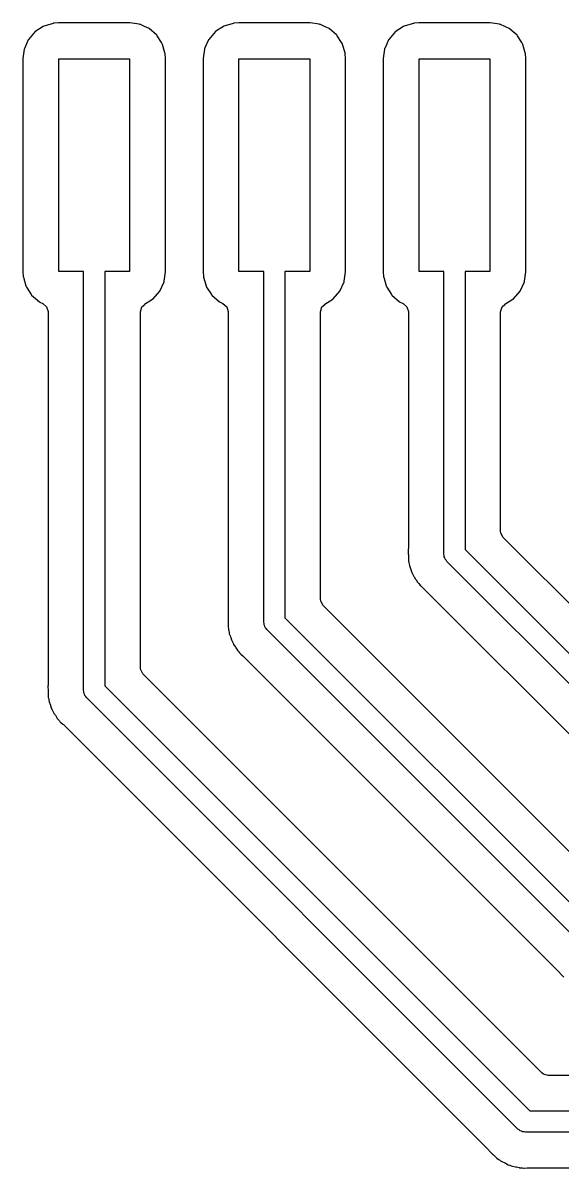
# Model space of a CAD drawing. Extents: x -3.92 to 3.92, y 0.02 to 7.83.
# Drawn here: x -2.169 to -1.869, y 4.738 to 5.373 of the extents above; entities that cross this region are included whole.
import ezdxf

# ---------------------------------------------------------------- set-up
doc = ezdxf.new("R2010")
doc.units = 0
doc.header["$MEASUREMENT"] = 0
doc.layers.add('BLACK', color=7, linetype='CONTINUOUS')

msp = doc.modelspace()

# ---------------------------------------------------------------- linework, layer by layer
at = {"layer": 'BLACK', "linetype": 'CONTINUOUS'}
for p, q in [((-2.15738, 5.37145), (-2.16155, 5.36878)), ((-2.15709, 5.37165), (-2.15738, 5.37145)), ((-2.15644, 5.37183), (-2.15709, 5.37165)), ((-2.15191, 5.37317), (-2.15644, 5.37183)), ((-2.15165, 5.37324), (-2.15191, 5.37317)), ((-2.15191, 5.37317), (-2.15191, 5.37317)), ((-2.15139, 5.37326), (-2.15165, 5.37324)), ((-2.14891, 5.37344), (-2.15139, 5.37326)), ((-2.15139, 5.37326), (-2.15139, 5.37326)), ((-2.14882, 5.37344), (-2.14891, 5.37344)), ((-2.10945, 5.37344), (-2.14882, 5.37344)), ((-2.10927, 5.37342), (-2.10945, 5.37344)), ((-2.10419, 5.37269), (-2.10927, 5.37342)), ((-2.10927, 5.37342), (-2.10927, 5.37342)), ((-2.10384, 5.37264), (-2.10419, 5.37269)), ((-2.10419, 5.37269), (-2.10419, 5.37269)), ((-2.10352, 5.37249), (-2.10384, 5.37264)), ((-2.10125, 5.37145), (-2.10352, 5.37249)), ((-2.09869, 5.37029), (-2.10125, 5.37145)), ((-2.09441, 5.36658), (-2.09869, 5.37029)), ((-2.05738, 5.37145), (-2.06155, 5.36878)), ((-2.05709, 5.37165), (-2.05738, 5.37145)), ((-2.05644, 5.37183), (-2.05709, 5.37165)), ((-2.05191, 5.37317), (-2.05644, 5.37183)), ((-2.05165, 5.37324), (-2.05191, 5.37317)), ((-2.05191, 5.37317), (-2.05191, 5.37317)), ((-2.05139, 5.37326), (-2.05165, 5.37324)), ((-2.04891, 5.37344), (-2.05139, 5.37326)), ((-2.05139, 5.37326), (-2.05139, 5.37326)), ((-2.04882, 5.37344), (-2.04891, 5.37344)), ((-2.00945, 5.37344), (-2.04882, 5.37344)), ((-2.00927, 5.37342), (-2.00945, 5.37344)), ((-2.00419, 5.37269), (-2.00927, 5.37342)), ((-2.00927, 5.37342), (-2.00927, 5.37342)), ((-2.00384, 5.37264), (-2.00419, 5.37269)), ((-2.00419, 5.37269), (-2.00419, 5.37269)), ((-2.00352, 5.37249), (-2.00384, 5.37264)), ((-2.00125, 5.37145), (-2.00352, 5.37249)), ((-1.99869, 5.37029), (-2.00125, 5.37145)), ((-1.99441, 5.36658), (-1.99869, 5.37029)), ((-1.95738, 5.37145), (-1.96155, 5.36878)), ((-1.95709, 5.37165), (-1.95738, 5.37145)), ((-1.95644, 5.37183), (-1.95709, 5.37165)), ((-1.95191, 5.37317), (-1.95644, 5.37183)), ((-1.95165, 5.37324), (-1.95191, 5.37317)), ((-1.95191, 5.37317), (-1.95191, 5.37317)), ((-1.95139, 5.37326), (-1.95165, 5.37324)), ((-1.94891, 5.37344), (-1.95139, 5.37326)), ((-1.95139, 5.37326), (-1.95139, 5.37326)), ((-1.94882, 5.37344), (-1.94891, 5.37344)), ((-1.90945, 5.37344), (-1.94882, 5.37344)), ((-1.90927, 5.37342), (-1.90945, 5.37344)), ((-1.90419, 5.37269), (-1.90927, 5.37342)), ((-1.90927, 5.37342), (-1.90927, 5.37342)), ((-1.90384, 5.37264), (-1.90419, 5.37269)), ((-1.90419, 5.37269), (-1.90419, 5.37269)), ((-1.90352, 5.37249), (-1.90384, 5.37264)), ((-1.90125, 5.37145), (-1.90352, 5.37249)), ((-1.89869, 5.37029), (-1.90125, 5.37145)), ((-1.89441, 5.36658), (-1.89869, 5.37029)), ((-2.16571, 5.36398), (-2.1677, 5.35962)), ((-2.16556, 5.3643), (-2.16571, 5.36398)), ((-2.16571, 5.36398), (-2.16571, 5.36398)), ((-2.16185, 5.36858), (-2.16556, 5.3643)), ((-2.16155, 5.36878), (-2.16185, 5.36858)), ((-2.16155, 5.36878), (-2.16155, 5.36878)), ((-2.09422, 5.36628), (-2.09441, 5.36658)), ((-2.09179, 5.36251), (-2.09422, 5.36628)), ((-2.09422, 5.36628), (-2.09422, 5.36628)), ((-2.06571, 5.36398), (-2.0677, 5.35962)), ((-2.06556, 5.3643), (-2.06571, 5.36398)), ((-2.06571, 5.36398), (-2.06571, 5.36398)), ((-2.06185, 5.36858), (-2.06556, 5.3643)), ((-2.06155, 5.36878), (-2.06185, 5.36858)), ((-2.06155, 5.36878), (-2.06155, 5.36878)), ((-1.99422, 5.36628), (-1.99441, 5.36658)), ((-1.99179, 5.36251), (-1.99422, 5.36628)), ((-1.99422, 5.36628), (-1.99422, 5.36628)), ((-1.96571, 5.36398), (-1.9677, 5.35962)), ((-1.96556, 5.3643), (-1.96571, 5.36398)), ((-1.96571, 5.36398), (-1.96571, 5.36398)), ((-1.96185, 5.36858), (-1.96556, 5.3643)), ((-1.96155, 5.36878), (-1.96185, 5.36858)), ((-1.96155, 5.36878), (-1.96155, 5.36878)), ((-1.89422, 5.36628), (-1.89441, 5.36658)), ((-1.89179, 5.36251), (-1.89422, 5.36628)), ((-1.89422, 5.36628), (-1.89422, 5.36628)), ((-2.16796, 5.3588), (-2.1687, 5.35372)), ((-2.16791, 5.35915), (-2.16796, 5.3588)), ((-2.16796, 5.3588), (-2.16796, 5.3588)), ((-2.1677, 5.35962), (-2.16791, 5.35915)), ((-2.09135, 5.36181), (-2.09179, 5.36251)), ((-2.09125, 5.36147), (-2.09135, 5.36181)), ((-2.08986, 5.35675), (-2.09125, 5.36147)), ((-2.06796, 5.3588), (-2.0687, 5.35372)), ((-2.06791, 5.35915), (-2.06796, 5.3588)), ((-2.06796, 5.3588), (-2.06796, 5.3588)), ((-2.0677, 5.35962), (-2.06791, 5.35915)), ((-1.99135, 5.36181), (-1.99179, 5.36251)), ((-1.99125, 5.36147), (-1.99135, 5.36181)), ((-1.98986, 5.35675), (-1.99125, 5.36147)), ((-1.96796, 5.3588), (-1.9687, 5.35372)), ((-1.96791, 5.35915), (-1.96796, 5.3588)), ((-1.96796, 5.3588), (-1.96796, 5.3588)), ((-1.9677, 5.35962), (-1.96791, 5.35915)), ((-1.89135, 5.36181), (-1.89179, 5.36251)), ((-1.89125, 5.36147), (-1.89135, 5.36181)), ((-1.88986, 5.35675), (-1.89125, 5.36147)), ((-2.1687, 5.35372), (-2.16872, 5.35354)), ((-2.16872, 5.35354), (-2.16872, 5.23543)), ((-2.1687, 5.35372), (-2.1687, 5.35372)), ((-2.14882, 5.23543), (-2.14882, 5.35354)), ((-2.14882, 5.35354), (-2.10945, 5.35354)), ((-2.10945, 5.35354), (-2.10945, 5.23543)), ((-2.08975, 5.35638), (-2.08986, 5.35675)), ((-2.08955, 5.35354), (-2.08975, 5.35638)), ((-2.08955, 5.23543), (-2.08955, 5.35354)), ((-2.0687, 5.35372), (-2.06872, 5.35354)), ((-2.06872, 5.35354), (-2.06872, 5.23543)), ((-2.0687, 5.35372), (-2.0687, 5.35372)), ((-2.04882, 5.23543), (-2.04882, 5.35354)), ((-2.04882, 5.35354), (-2.00945, 5.35354)), ((-2.00945, 5.35354), (-2.00945, 5.23543)), ((-1.98975, 5.35638), (-1.98986, 5.35675)), ((-1.98955, 5.35354), (-1.98975, 5.35638)), ((-1.98955, 5.23543), (-1.98955, 5.35354)), ((-1.9687, 5.35372), (-1.96872, 5.35354)), ((-1.96872, 5.35354), (-1.96872, 5.23543)), ((-1.9687, 5.35372), (-1.9687, 5.35372)), ((-1.94882, 5.23543), (-1.94882, 5.35354)), ((-1.94882, 5.35354), (-1.90945, 5.35354)), ((-1.90945, 5.35354), (-1.90945, 5.23543)), ((-1.88975, 5.35638), (-1.88986, 5.35675)), ((-1.88955, 5.35354), (-1.88975, 5.35638)), ((-1.88955, 5.23543), (-1.88955, 5.35354)), ((-2.16872, 5.23543), (-2.16852, 5.2326)), ((-2.16852, 5.2326), (-2.16844, 5.23235)), ((-2.16844, 5.23235), (-2.16844, 5.23235)), ((-2.16844, 5.23235), (-2.16704, 5.22757)), ((-2.13504, 5.23543), (-2.14882, 5.23543)), ((-2.13504, 5.00315), (-2.13504, 5.23543)), ((-2.10945, 5.23543), (-2.12323, 5.23543)), ((-2.12323, 5.23543), (-2.12323, 5.0056)), ((-2.09271, 5.22467), (-2.09035, 5.22983)), ((-2.09035, 5.22983), (-2.0903, 5.23018)), ((-2.0903, 5.23018), (-2.08957, 5.23526)), ((-2.08957, 5.23526), (-2.08955, 5.23543)), ((-2.08957, 5.23526), (-2.08957, 5.23526)), ((-2.06872, 5.23543), (-2.06852, 5.2326)), ((-2.06852, 5.2326), (-2.06844, 5.23235)), ((-2.06844, 5.23235), (-2.06844, 5.23235)), ((-2.06844, 5.23235), (-2.06704, 5.22757)), ((-2.03504, 5.23543), (-2.04882, 5.23543)), ((-2.03504, 5.04094), (-2.03504, 5.23543)), ((-2.00945, 5.23543), (-2.02323, 5.23543)), ((-2.02323, 5.23543), (-2.02323, 5.04339)), ((-1.99271, 5.22467), (-1.99035, 5.22983)), ((-1.99035, 5.22983), (-1.9903, 5.23018)), ((-1.9903, 5.23018), (-1.98957, 5.23526)), ((-1.98957, 5.23526), (-1.98955, 5.23543)), ((-1.98957, 5.23526), (-1.98957, 5.23526)), ((-1.96872, 5.23543), (-1.96852, 5.2326)), ((-1.96852, 5.2326), (-1.96844, 5.23235)), ((-1.96844, 5.23235), (-1.96844, 5.23235)), ((-1.96844, 5.23235), (-1.96704, 5.22757)), ((-1.93504, 5.23543), (-1.94882, 5.23543)), ((-1.93504, 5.07874), (-1.93504, 5.23543)), ((-1.90945, 5.23543), (-1.92323, 5.23543)), ((-1.92323, 5.23543), (-1.92323, 5.08119)), ((-1.89271, 5.22467), (-1.89035, 5.22983)), ((-1.89035, 5.22983), (-1.8903, 5.23018)), ((-1.8903, 5.23018), (-1.88957, 5.23526)), ((-1.88957, 5.23526), (-1.88955, 5.23543)), ((-1.88957, 5.23526), (-1.88957, 5.23526)), ((-2.16704, 5.22757), (-2.16692, 5.22717)), ((-2.16692, 5.22717), (-2.16673, 5.22687)), ((-2.16673, 5.22687), (-2.16405, 5.2227)), ((-2.09642, 5.22039), (-2.09271, 5.22467)), ((-2.06704, 5.22757), (-2.06692, 5.22717)), ((-2.06692, 5.22717), (-2.06673, 5.22687)), ((-2.06673, 5.22687), (-2.06405, 5.2227)), ((-1.99642, 5.22039), (-1.99271, 5.22467)), ((-1.96704, 5.22757), (-1.96692, 5.22717)), ((-1.96692, 5.22717), (-1.96673, 5.22687)), ((-1.96673, 5.22687), (-1.96405, 5.2227)), ((-1.89642, 5.22039), (-1.89271, 5.22467)), ((-2.16405, 5.2227), (-2.16405, 5.2227)), ((-2.16405, 5.2227), (-2.16386, 5.2224)), ((-2.16386, 5.2224), (-2.15958, 5.21869)), ((-2.15958, 5.21869), (-2.15926, 5.21854)), ((-2.15926, 5.21854), (-2.15926, 5.21854)), ((-2.15926, 5.21854), (-2.15764, 5.21781)), ((-2.15764, 5.21781), (-2.15553, 5.21598)), ((-2.10274, 5.21581), (-2.10111, 5.21722)), ((-2.10118, 5.21733), (-2.09671, 5.2202)), ((-2.10111, 5.21722), (-2.10118, 5.21733)), ((-2.09671, 5.2202), (-2.09642, 5.22039)), ((-2.09671, 5.2202), (-2.09671, 5.2202)), ((-2.06405, 5.2227), (-2.06405, 5.2227)), ((-2.06405, 5.2227), (-2.06386, 5.2224)), ((-2.06386, 5.2224), (-2.05958, 5.21869)), ((-2.05958, 5.21869), (-2.05926, 5.21854)), ((-2.05926, 5.21854), (-2.05926, 5.21854)), ((-2.05926, 5.21854), (-2.05764, 5.21781)), ((-2.05764, 5.21781), (-2.05553, 5.21598)), ((-2.00274, 5.21581), (-2.00111, 5.21722)), ((-2.00118, 5.21733), (-1.99671, 5.2202)), ((-2.00111, 5.21722), (-2.00118, 5.21733)), ((-1.99671, 5.2202), (-1.99642, 5.22039)), ((-1.99671, 5.2202), (-1.99671, 5.2202)), ((-1.96405, 5.2227), (-1.96405, 5.2227)), ((-1.96405, 5.2227), (-1.96386, 5.2224)), ((-1.96386, 5.2224), (-1.95958, 5.21869)), ((-1.95958, 5.21869), (-1.95926, 5.21854)), ((-1.95926, 5.21854), (-1.95926, 5.21854)), ((-1.95926, 5.21854), (-1.95764, 5.21781)), ((-1.95764, 5.21781), (-1.95553, 5.21598)), ((-1.90274, 5.21581), (-1.90111, 5.21722)), ((-1.90118, 5.21733), (-1.89671, 5.2202)), ((-1.90111, 5.21722), (-1.90118, 5.21733)), ((-1.89671, 5.2202), (-1.89642, 5.22039)), ((-1.89671, 5.2202), (-1.89671, 5.2202)), ((-2.15553, 5.21598), (-2.15474, 5.21329)), ((-2.15474, 5.21329), (-2.15474, 5.00627)), ((-2.10352, 5.21313), (-2.10274, 5.21581)), ((-2.10352, 5.01581), (-2.10352, 5.21313)), ((-2.05553, 5.21598), (-2.05474, 5.21329)), ((-2.05474, 5.21329), (-2.05474, 5.04406)), ((-2.00352, 5.21313), (-2.00274, 5.21581)), ((-2.00352, 5.05361), (-2.00352, 5.21313)), ((-1.95553, 5.21598), (-1.95474, 5.21329)), ((-1.95474, 5.21329), (-1.95474, 5.08186)), ((-1.90352, 5.21313), (-1.90274, 5.21581)), ((-1.90352, 5.0914), (-1.90352, 5.21313)), ((-1.90341, 5.09035), (-1.90352, 5.0914)), ((-1.90207, 5.0879), (-1.90341, 5.09035)), ((-1.80187, 4.98769), (-1.90207, 5.0879)), ((-1.95476, 5.08145), (-1.95483, 5.08117)), ((-1.95483, 5.08117), (-1.95482, 5.08086)), ((-1.95482, 5.08086), (-1.95475, 5.07863)), ((-1.95474, 5.08186), (-1.95476, 5.08145)), ((-1.95475, 5.07863), (-1.95474, 5.07847)), ((-1.95474, 5.07847), (-1.95474, 5.07718)), ((-1.93484, 5.07799), (-1.93504, 5.07874)), ((-1.93484, 5.07721), (-1.93484, 5.07799)), ((-1.92323, 5.08119), (-1.80858, 4.96654)), ((-1.95474, 5.07718), (-1.95472, 5.07703)), ((-1.95472, 5.07703), (-1.95472, 5.07696)), ((-1.95472, 5.07696), (-1.95468, 5.0765)), ((-1.95468, 5.0765), (-1.95462, 5.0747)), ((-1.95462, 5.0747), (-1.95454, 5.0744)), ((-1.95454, 5.0744), (-1.95439, 5.07391)), ((-1.95439, 5.07391), (-1.95423, 5.07314)), ((-1.95423, 5.07314), (-1.95413, 5.07232)), ((-1.95413, 5.07232), (-1.95352, 5.07078)), ((-1.93445, 5.07654), (-1.93484, 5.07721)), ((-1.93425, 5.07579), (-1.93445, 5.07654)), ((-1.9337, 5.07524), (-1.93425, 5.07579)), ((-1.93331, 5.07456), (-1.9337, 5.07524)), ((-1.8152, 4.95645), (-1.93331, 5.07456)), ((-1.95352, 5.07078), (-1.95347, 5.07066)), ((-1.95347, 5.07066), (-1.95332, 5.07021)), ((-1.95332, 5.07021), (-1.95296, 5.06897)), ((-1.95296, 5.06897), (-1.95282, 5.06849)), ((-1.95282, 5.06849), (-1.9524, 5.06778)), ((-1.9524, 5.06778), (-1.95205, 5.06708)), ((-1.95205, 5.06708), (-1.95175, 5.06631)), ((-1.95175, 5.06631), (-1.95157, 5.06605)), ((-1.95157, 5.06605), (-1.95069, 5.06486)), ((-1.95069, 5.06486), (-1.95044, 5.06447)), ((-1.95044, 5.06447), (-1.94964, 5.06312)), ((-1.94964, 5.06312), (-1.94964, 5.06312)), ((-1.94964, 5.06312), (-1.94953, 5.06292)), ((-1.94953, 5.06292), (-1.94946, 5.06284)), ((-1.94946, 5.06284), (-1.94891, 5.0623)), ((-1.94891, 5.0623), (-1.94841, 5.06171)), ((-1.94841, 5.06171), (-1.94795, 5.06107)), ((-1.94795, 5.06107), (-1.94771, 5.06088)), ((-1.94771, 5.06088), (-1.94662, 5.05998)), ((-1.94662, 5.05998), (-1.94627, 5.05966)), ((-1.94627, 5.05966), (-1.83134, 4.94473)), ((-2.00341, 5.05255), (-2.00352, 5.05361)), ((-2.00207, 5.0501), (-2.00341, 5.05255)), ((-1.84124, 4.88927), (-2.00207, 5.0501)), ((-2.05476, 5.04366), (-2.05483, 5.04337)), ((-2.05483, 5.04337), (-2.05482, 5.04306)), ((-2.05482, 5.04306), (-2.05475, 5.04083)), ((-2.05474, 5.04406), (-2.05476, 5.04366)), ((-2.05475, 5.04083), (-2.05474, 5.04068)), ((-2.05474, 5.04068), (-2.05474, 5.03939)), ((-2.05474, 5.03939), (-2.05472, 5.03923)), ((-2.05472, 5.03923), (-2.05472, 5.03917)), ((-2.05472, 5.03917), (-2.05468, 5.0387)), ((-2.03484, 5.04019), (-2.03504, 5.04094)), ((-2.03484, 5.03942), (-2.03484, 5.04019)), ((-2.03445, 5.03874), (-2.03484, 5.03942)), ((-2.02323, 5.04339), (-1.84795, 4.86811)), ((-2.05468, 5.0387), (-2.05462, 5.03691)), ((-2.05462, 5.03691), (-2.05454, 5.03661)), ((-2.05454, 5.03661), (-2.05439, 5.03611)), ((-2.05439, 5.03611), (-2.05423, 5.03535)), ((-2.05423, 5.03535), (-2.05413, 5.03453)), ((-2.05413, 5.03453), (-2.05352, 5.03298)), ((-2.05352, 5.03298), (-2.05347, 5.03286)), ((-2.05347, 5.03286), (-2.05332, 5.03242)), ((-2.03425, 5.03799), (-2.03445, 5.03874)), ((-2.0337, 5.03744), (-2.03425, 5.03799)), ((-2.03331, 5.03677), (-2.0337, 5.03744)), ((-1.85457, 4.85803), (-2.03331, 5.03677)), ((-2.05332, 5.03242), (-2.05296, 5.03117)), ((-2.05296, 5.03117), (-2.05282, 5.0307)), ((-2.05282, 5.0307), (-2.0524, 5.02998)), ((-2.0524, 5.02998), (-2.05205, 5.02928)), ((-2.05205, 5.02928), (-2.05175, 5.02851)), ((-2.05175, 5.02851), (-2.05157, 5.02826)), ((-2.05157, 5.02826), (-2.05069, 5.02706)), ((-2.05069, 5.02706), (-2.05044, 5.02667)), ((-2.05044, 5.02667), (-2.04964, 5.02533)), ((-2.04964, 5.02533), (-2.04964, 5.02533)), ((-2.04964, 5.02533), (-2.04953, 5.02513)), ((-2.04953, 5.02513), (-2.04946, 5.02505)), ((-2.04946, 5.02505), (-2.04891, 5.02451)), ((-2.04891, 5.02451), (-2.04841, 5.02392)), ((-2.04841, 5.02392), (-2.04795, 5.02328)), ((-2.04795, 5.02328), (-2.04771, 5.02308)), ((-2.04771, 5.02308), (-2.04662, 5.02218)), ((-2.04662, 5.02218), (-2.04627, 5.02187)), ((-2.04627, 5.02187), (-1.87071, 4.8463)), ((-2.10341, 5.01476), (-2.10352, 5.01581)), ((-2.10207, 5.0123), (-2.10341, 5.01476)), ((-1.88061, 4.79084), (-2.10207, 5.0123)), ((-2.15476, 5.00586), (-2.15483, 5.00558)), ((-2.15483, 5.00558), (-2.15482, 5.00527)), ((-2.15482, 5.00527), (-2.15475, 5.00304)), ((-2.15474, 5.00627), (-2.15476, 5.00586)), ((-2.15475, 5.00304), (-2.15474, 5.00288)), ((-2.15474, 5.00288), (-2.15474, 5.00159)), ((-2.15474, 5.00159), (-2.15472, 5.00144)), ((-2.15472, 5.00144), (-2.15472, 5.00137)), ((-2.15472, 5.00137), (-2.15468, 5.0009)), ((-2.13484, 5.0024), (-2.13504, 5.00315)), ((-2.13484, 5.00162), (-2.13484, 5.0024)), ((-2.13445, 5.00095), (-2.13484, 5.00162)), ((-2.12323, 5.0056), (-1.88732, 4.76969)), ((-2.15468, 5.0009), (-2.15462, 4.99911)), ((-2.15462, 4.99911), (-2.15454, 4.99881)), ((-2.15454, 4.99881), (-2.15439, 4.99832)), ((-2.15439, 4.99832), (-2.15423, 4.99755)), ((-2.15423, 4.99755), (-2.15413, 4.99673)), ((-2.15413, 4.99673), (-2.15352, 4.99519)), ((-2.15352, 4.99519), (-2.15347, 4.99506)), ((-2.15347, 4.99506), (-2.15332, 4.99462)), ((-2.13425, 5.0002), (-2.13445, 5.00095)), ((-2.1337, 4.99965), (-2.13425, 5.0002)), ((-2.13331, 4.99897), (-2.1337, 4.99965)), ((-1.89394, 4.7596), (-2.13331, 4.99897)), ((-2.15332, 4.99462), (-2.15295, 4.99335)), ((-2.15295, 4.99335), (-2.15282, 4.9929)), ((-2.15282, 4.9929), (-2.1524, 4.99219)), ((-2.1524, 4.99219), (-2.15205, 4.99149)), ((-2.15205, 4.99149), (-2.15175, 4.99072)), ((-2.15175, 4.99072), (-2.1513, 4.9901)), ((-2.1513, 4.9901), (-2.15069, 4.98927)), ((-2.15069, 4.98927), (-2.15044, 4.98888)), ((-2.15044, 4.98888), (-2.14964, 4.98753)), ((-2.14964, 4.98753), (-2.14964, 4.98753)), ((-2.14964, 4.98753), (-2.14953, 4.98733)), ((-2.14953, 4.98733), (-2.14946, 4.98725)), ((-2.14946, 4.98725), (-2.14891, 4.98671)), ((-2.14891, 4.98671), (-2.14841, 4.98612)), ((-2.14841, 4.98612), (-2.14795, 4.98548)), ((-2.14795, 4.98548), (-2.14771, 4.98528)), ((-2.14771, 4.98528), (-2.14662, 4.98439)), ((-2.14662, 4.98439), (-2.14627, 4.98407)), ((-2.14627, 4.98407), (-1.91008, 4.74788)), ((-1.87071, 4.8463), (-1.87043, 4.846)), ((-1.87043, 4.846), (-1.87028, 4.84575)), ((-1.87028, 4.84575), (-1.87005, 4.84554)), ((-1.87005, 4.84554), (-1.87005, 4.84554)), ((-1.87005, 4.84554), (-1.86842, 4.84401)), ((-1.87978, 4.79018), (-1.88061, 4.79084)), ((-1.8771, 4.78939), (-1.87978, 4.79018)), ((-1.79157, 4.78939), (-1.8771, 4.78939)), ((-1.88732, 4.76969), (-1.7818, 4.76969)), ((-1.89327, 4.75921), (-1.89394, 4.7596)), ((-1.89272, 4.75867), (-1.89327, 4.75921)), ((-1.89197, 4.75846), (-1.89272, 4.75867)), ((-1.89129, 4.75808), (-1.89197, 4.75846)), ((-1.89051, 4.75808), (-1.89129, 4.75808)), ((-1.88976, 4.75787), (-1.89051, 4.75808)), ((-1.78184, 4.75787), (-1.88976, 4.75787)), ((-1.91008, 4.74788), (-1.9098, 4.74757)), ((-1.9098, 4.74757), (-1.90965, 4.74733)), ((-1.90965, 4.74733), (-1.90942, 4.74712)), ((-1.90942, 4.74712), (-1.90942, 4.74712)), ((-1.90942, 4.74712), (-1.90779, 4.74559)), ((-1.90779, 4.74559), (-1.90768, 4.74548)), ((-1.90768, 4.74548), (-1.90677, 4.74457)), ((-1.90677, 4.74457), (-1.90659, 4.74443)), ((-1.90659, 4.74443), (-1.90624, 4.74413)), ((-1.90624, 4.74413), (-1.90558, 4.74351)), ((-1.90558, 4.74351), (-1.90493, 4.7429)), ((-1.90493, 4.7429), (-1.90466, 4.74275)), ((-1.90466, 4.74275), (-1.90466, 4.74275)), ((-1.90466, 4.74275), (-1.90421, 4.7425)), ((-1.90421, 4.7425), (-1.90356, 4.74207)), ((-1.90356, 4.74207), (-1.90315, 4.74176)), ((-1.90315, 4.74176), (-1.90315, 4.74176)), ((-1.90315, 4.74176), (-1.9029, 4.74157)), ((-1.9029, 4.74157), (-1.90127, 4.74086)), ((-1.90127, 4.74086), (-1.90125, 4.74085)), ((-1.90125, 4.74085), (-1.90084, 4.74065)), ((-1.90084, 4.74065), (-1.89926, 4.73978)), ((-1.89926, 4.73978), (-1.89846, 4.73958)), ((-1.89846, 4.73958), (-1.89772, 4.73933)), ((-1.89772, 4.73933), (-1.89696, 4.739)), ((-1.89696, 4.739), (-1.89519, 4.73872)), ((-1.89519, 4.73872), (-1.89474, 4.73862)), ((-1.89474, 4.73862), (-1.89322, 4.73823)), ((-1.89322, 4.73823), (-1.89322, 4.73823)), ((-1.89322, 4.73823), (-1.893, 4.73818)), ((-1.893, 4.73818), (-1.89289, 4.73817)), ((-1.89289, 4.73817), (-1.89213, 4.73817)), ((-1.89213, 4.73817), (-1.89135, 4.73811)), ((-1.89135, 4.73811), (-1.89057, 4.73799)), ((-1.89057, 4.73799), (-1.89026, 4.73801)), ((-1.89026, 4.73801), (-1.88886, 4.73815)), ((-1.88886, 4.73815), (-1.88839, 4.73817)), ((-1.88839, 4.73817), (-1.79155, 4.73817))]:
    msp.add_line(p, q, dxfattribs=at)

doc.saveas('drawing.dxf')
